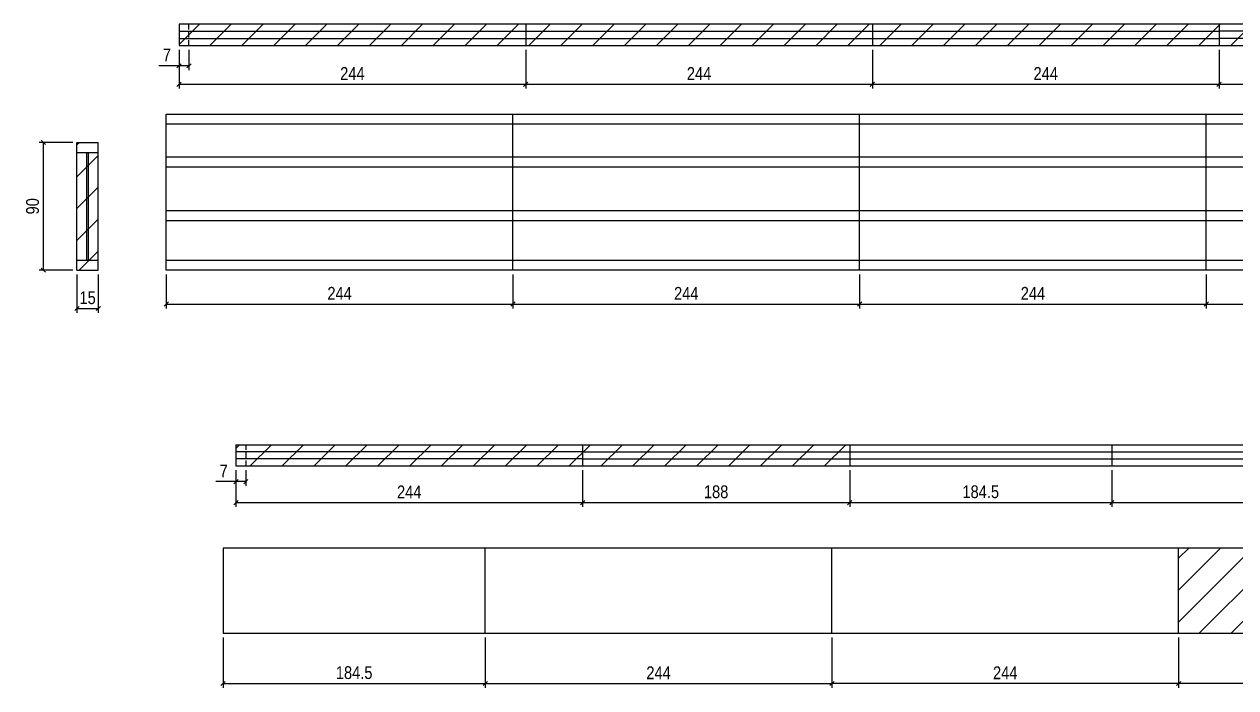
# Model space of a CAD drawing. Extents: x -3557 to 8661, y -614 to 3008.
# Drawn here: x -3407 to -2554, y 2116 to 2583 of the extents above; entities that cross this region are included whole.
import ezdxf

# ---------------------------------------------------------------- set-up
doc = ezdxf.new("R2010")
doc.units = 0
doc.linetypes.add('HIDDEN', pattern=[0.375, 0.25, -0.125])
for name, color, linetype in [('COTA', 241, 'Continuous'), ('Painéis', 200, 'Continuous'), ('SARR_2.2x7', 40, 'Continuous')]:
    doc.layers.add(name, color=color, linetype=linetype)
doc.layers.add('Hachura', color=251, linetype='Continuous', lineweight=9)
doc.styles.add('COTA TECNICA-50', font='techl___.ttf', dxfattribs={"height": 9})
doc.dimstyles.new('COTA PAINEL-50', dxfattribs={"dimtxt": 9, "dimasz": 3, "dimexe": 3, "dimexo": 3, "dimgap": 3, "dimtad": 1, "dimdec": 1, "dimzin": 12, "dimdsep": 46, "dimtxsty": 'COTA TECNICA-50', "dimblk1": 'OBLIQUE', "dimblk2": 'OBLIQUE', "dimsah": 1, "dimcen": 0.9, "dimclrd": 4, "dimclre": 4, "dimclrt": 240, "dimadec": 1, "dimazin": 3, "dimtfac": 1, "dimtdec": 1, "dimtmove": 0, "dimatfit": 3, "dimfxl": 1, "dimtolj": 1, "dimtzin": 12, "dimarcsym": 0})
pattern_1 = [(45, (-5980.992, -34.354), (-11.22532, 11.22532), [])]

# ---------------------------------------------------------------- blocks, each defined once
blk = doc.blocks.new('_Oblique')
at = {"color": 0, "linetype": 'ByBlock', "lineweight": -2}
blk.add_line((-0.5, -0.5), (0.5, 0.5), dxfattribs=at)
blk = doc.blocks.new('*D474')
at = {"layer": 'COTA', "color": 4, "lineweight": -2, "transparency": 16777216}
for p, q in [((-2594.34, 2151.46), (-2594.34, 2116.1)), ((-2388.34, 2151.46), (-2388.34, 2116.1)), ((-2388.34, 2119.1), (-2594.34, 2119.1))]:
    blk.add_line(p, q, dxfattribs=at)
at = {"layer": 'Defpoints', "color": 0, "transparency": 16777216}
for p in [(-2594.34, 2154.46), (-2388.34, 2154.46), (-2594.34, 2119.1)]:
    blk.add_point(p, dxfattribs=at)
at = {"layer": 'COTA', "color": 4, "lineweight": -2, "transparency": 16777216, "xscale": 3, "yscale": 3, "zscale": 3, "rotation": 180}
blk.add_blockref('_Oblique', (-2594.34, 2119.1), dxfattribs=at)
at = {"layer": 'COTA', "color": 4, "lineweight": -2, "transparency": 16777216, "xscale": 3, "yscale": 3, "zscale": 3}
blk.add_blockref('_Oblique', (-2388.34, 2119.1), dxfattribs=at)
at = {"layer": 'COTA', "color": 240, "transparency": 16777216, "insert": (-2491.34, 2126.69), "char_height": 9, "attachment_point": 5, "style": 'COTA TECNICA-50'}
blk.add_mtext('\\A1;206', dxfattribs=at)
blk = doc.blocks.new('*D243')
at = {"layer": 'COTA', "color": 4, "lineweight": -2, "transparency": 16777216}
for p, q in [((-2838.34, 2151.46), (-2838.34, 2116.1)), ((-2594.34, 2151.46), (-2594.34, 2116.1)), ((-2594.34, 2119.1), (-2838.34, 2119.1))]:
    blk.add_line(p, q, dxfattribs=at)
at = {"layer": 'Defpoints', "color": 0, "transparency": 16777216}
for p in [(-2838.34, 2154.46), (-2594.34, 2154.46), (-2838.34, 2119.1)]:
    blk.add_point(p, dxfattribs=at)
at = {"layer": 'COTA', "color": 4, "lineweight": -2, "transparency": 16777216, "xscale": 3, "yscale": 3, "zscale": 3, "rotation": 180}
blk.add_blockref('_Oblique', (-2838.34, 2119.1), dxfattribs=at)
at = {"layer": 'COTA', "color": 4, "lineweight": -2, "transparency": 16777216, "xscale": 3, "yscale": 3, "zscale": 3}
blk.add_blockref('_Oblique', (-2594.34, 2119.1), dxfattribs=at)
at = {"layer": 'COTA', "color": 240, "transparency": 16777216, "insert": (-2716.34, 2126.66), "char_height": 9, "attachment_point": 5, "style": 'COTA TECNICA-50'}
blk.add_mtext('\\A1;244', dxfattribs=at)
blk = doc.blocks.new('*D442')
at = {"layer": 'COTA', "color": 4, "lineweight": -2, "transparency": 16777216}
for p, q in [((-3266.84, 2151.46), (-3266.84, 2116.1)), ((-3082.34, 2151.46), (-3082.34, 2116.1)), ((-3266.84, 2119.1), (-3082.34, 2119.1))]:
    blk.add_line(p, q, dxfattribs=at)
at = {"layer": 'Defpoints', "color": 0, "transparency": 16777216}
for p in [(-3266.84, 2154.46), (-3082.34, 2154.46), (-3082.34, 2119.1)]:
    blk.add_point(p, dxfattribs=at)
at = {"layer": 'COTA', "color": 4, "lineweight": -2, "transparency": 16777216, "xscale": 3, "yscale": 3, "zscale": 3, "rotation": 180}
blk.add_blockref('_Oblique', (-3266.84, 2119.1), dxfattribs=at)
at = {"layer": 'COTA', "color": 4, "lineweight": -2, "transparency": 16777216, "xscale": 3, "yscale": 3, "zscale": 3}
blk.add_blockref('_Oblique', (-3082.34, 2119.1), dxfattribs=at)
at = {"layer": 'COTA', "color": 240, "transparency": 16777216, "insert": (-3174.59, 2126.72), "char_height": 9, "attachment_point": 5, "style": 'COTA TECNICA-50'}
blk.add_mtext('\\A1;184.5', dxfattribs=at)
blk = doc.blocks.new('*D443')
at = {"layer": 'COTA', "color": 4, "lineweight": -2, "transparency": 16777216}
for p, q in [((-3082.34, 2151.46), (-3082.34, 2116.1)), ((-2838.34, 2151.46), (-2838.34, 2116.1)), ((-3082.34, 2119.1), (-2838.34, 2119.1))]:
    blk.add_line(p, q, dxfattribs=at)
at = {"layer": 'Defpoints', "color": 0, "transparency": 16777216}
for p in [(-3082.34, 2154.46), (-2838.34, 2154.46), (-2838.34, 2119.1)]:
    blk.add_point(p, dxfattribs=at)
at = {"layer": 'COTA', "color": 4, "lineweight": -2, "transparency": 16777216, "xscale": 3, "yscale": 3, "zscale": 3, "rotation": 180}
blk.add_blockref('_Oblique', (-3082.34, 2119.1), dxfattribs=at)
at = {"layer": 'COTA', "color": 4, "lineweight": -2, "transparency": 16777216, "xscale": 3, "yscale": 3, "zscale": 3}
blk.add_blockref('_Oblique', (-2838.34, 2119.1), dxfattribs=at)
at = {"layer": 'COTA', "color": 240, "transparency": 16777216, "insert": (-2960.34, 2126.66), "char_height": 9, "attachment_point": 5, "style": 'COTA TECNICA-50'}
blk.add_mtext('\\A1;244', dxfattribs=at)
blk = doc.blocks.new('*D445')
at = {"layer": 'COTA', "color": 4, "lineweight": -2, "transparency": 16777216}
for p, q in [((-3257.84, 2269.32), (-3257.84, 2258.27)), ((-3250.84, 2269.32), (-3250.84, 2258.27)), ((-3257.84, 2261.27), (-3272, 2261.27)), ((-3250.84, 2261.27), (-3257.84, 2261.27))]:
    blk.add_line(p, q, dxfattribs=at)
at = {"layer": 'Defpoints', "color": 0, "transparency": 16777216}
for p in [(-3257.84, 2272.32), (-3250.84, 2272.32), (-3257.84, 2261.27)]:
    blk.add_point(p, dxfattribs=at)
at = {"layer": 'COTA', "color": 4, "lineweight": -2, "transparency": 16777216, "xscale": 3, "yscale": 3, "zscale": 3, "rotation": 180}
blk.add_blockref('_Oblique', (-3257.84, 2261.27), dxfattribs=at)
at = {"layer": 'COTA', "color": 4, "lineweight": -2, "transparency": 16777216, "xscale": 3, "yscale": 3, "zscale": 3}
blk.add_blockref('_Oblique', (-3250.84, 2261.27), dxfattribs=at)
at = {"layer": 'COTA', "color": 240, "transparency": 16777216, "insert": (-3266.42, 2268.84), "char_height": 9, "attachment_point": 5, "style": 'COTA TECNICA-50'}
blk.add_mtext('\\A1;7', dxfattribs=at)
blk = doc.blocks.new('*D446')
at = {"layer": 'COTA', "color": 4, "lineweight": -2, "transparency": 16777216}
for p, q in [((-3257.84, 2269.32), (-3257.84, 2243.48)), ((-3013.84, 2269.32), (-3013.84, 2243.48)), ((-3257.84, 2246.48), (-3013.84, 2246.48))]:
    blk.add_line(p, q, dxfattribs=at)
at = {"layer": 'Defpoints', "color": 0, "transparency": 16777216}
for p in [(-3257.84, 2272.32), (-3013.84, 2272.32), (-3013.84, 2246.48)]:
    blk.add_point(p, dxfattribs=at)
at = {"layer": 'COTA', "color": 4, "lineweight": -2, "transparency": 16777216, "xscale": 3, "yscale": 3, "zscale": 3, "rotation": 180}
blk.add_blockref('_Oblique', (-3257.84, 2246.48), dxfattribs=at)
at = {"layer": 'COTA', "color": 4, "lineweight": -2, "transparency": 16777216, "xscale": 3, "yscale": 3, "zscale": 3}
blk.add_blockref('_Oblique', (-3013.84, 2246.48), dxfattribs=at)
at = {"layer": 'COTA', "color": 240, "transparency": 16777216, "insert": (-3135.84, 2254.05), "char_height": 9, "attachment_point": 5, "style": 'COTA TECNICA-50'}
blk.add_mtext('\\A1;244', dxfattribs=at)
blk = doc.blocks.new('*D447')
at = {"layer": 'COTA', "color": 4, "lineweight": -2, "transparency": 16777216}
for p, q in [((-3013.84, 2269.32), (-3013.84, 2243.48)), ((-2825.84, 2269.32), (-2825.84, 2243.48)), ((-3013.84, 2246.48), (-2825.84, 2246.48))]:
    blk.add_line(p, q, dxfattribs=at)
at = {"layer": 'Defpoints', "color": 0, "transparency": 16777216}
for p in [(-3013.84, 2272.32), (-2825.84, 2272.32), (-2825.84, 2246.48)]:
    blk.add_point(p, dxfattribs=at)
at = {"layer": 'COTA', "color": 4, "lineweight": -2, "transparency": 16777216, "xscale": 3, "yscale": 3, "zscale": 3, "rotation": 180}
blk.add_blockref('_Oblique', (-3013.84, 2246.48), dxfattribs=at)
at = {"layer": 'COTA', "color": 4, "lineweight": -2, "transparency": 16777216, "xscale": 3, "yscale": 3, "zscale": 3}
blk.add_blockref('_Oblique', (-2825.84, 2246.48), dxfattribs=at)
at = {"layer": 'COTA', "color": 240, "transparency": 16777216, "insert": (-2919.84, 2254.07), "char_height": 9, "attachment_point": 5, "style": 'COTA TECNICA-50'}
blk.add_mtext('\\A1;188', dxfattribs=at)
blk = doc.blocks.new('*D448')
at = {"layer": 'COTA', "color": 4, "lineweight": -2, "transparency": 16777216}
for p, q in [((-2825.84, 2269.32), (-2825.84, 2243.48)), ((-2641.34, 2269.32), (-2641.34, 2243.48)), ((-2825.84, 2246.48), (-2641.34, 2246.48))]:
    blk.add_line(p, q, dxfattribs=at)
at = {"layer": 'Defpoints', "color": 0, "transparency": 16777216}
for p in [(-2825.84, 2272.32), (-2641.34, 2272.32), (-2641.34, 2246.48)]:
    blk.add_point(p, dxfattribs=at)
at = {"layer": 'COTA', "color": 4, "lineweight": -2, "transparency": 16777216, "xscale": 3, "yscale": 3, "zscale": 3, "rotation": 180}
blk.add_blockref('_Oblique', (-2825.84, 2246.48), dxfattribs=at)
at = {"layer": 'COTA', "color": 4, "lineweight": -2, "transparency": 16777216, "xscale": 3, "yscale": 3, "zscale": 3}
blk.add_blockref('_Oblique', (-2641.34, 2246.48), dxfattribs=at)
at = {"layer": 'COTA', "color": 240, "transparency": 16777216, "insert": (-2733.59, 2254.1), "char_height": 9, "attachment_point": 5, "style": 'COTA TECNICA-50'}
blk.add_mtext('\\A1;184.5', dxfattribs=at)
blk = doc.blocks.new('*D449')
at = {"layer": 'COTA', "color": 4, "lineweight": -2, "transparency": 16777216}
for p, q in [((-2641.34, 2269.32), (-2641.34, 2243.48)), ((-2397.34, 2269.32), (-2397.34, 2243.48)), ((-2641.34, 2246.48), (-2397.34, 2246.48))]:
    blk.add_line(p, q, dxfattribs=at)
at = {"layer": 'Defpoints', "color": 0, "transparency": 16777216}
for p in [(-2641.34, 2272.32), (-2397.34, 2272.32), (-2397.34, 2246.48)]:
    blk.add_point(p, dxfattribs=at)
at = {"layer": 'COTA', "color": 4, "lineweight": -2, "transparency": 16777216, "xscale": 3, "yscale": 3, "zscale": 3, "rotation": 180}
blk.add_blockref('_Oblique', (-2641.34, 2246.48), dxfattribs=at)
at = {"layer": 'COTA', "color": 4, "lineweight": -2, "transparency": 16777216, "xscale": 3, "yscale": 3, "zscale": 3}
blk.add_blockref('_Oblique', (-2397.34, 2246.48), dxfattribs=at)
at = {"layer": 'COTA', "color": 240, "transparency": 16777216, "insert": (-2519.34, 2254.05), "char_height": 9, "attachment_point": 5, "style": 'COTA TECNICA-50'}
blk.add_mtext('\\A1;244', dxfattribs=at)
blk = doc.blocks.new('*D273')
at = {"layer": 'COTA', "color": 4, "lineweight": -2, "transparency": 16777216}
for p, q in [((-3306.84, 2407.2), (-3306.84, 2383.32)), ((-3062.84, 2407.2), (-3062.84, 2383.32)), ((-3306.84, 2386.32), (-3062.84, 2386.32))]:
    blk.add_line(p, q, dxfattribs=at)
at = {"layer": 'Defpoints', "color": 0, "transparency": 16777216}
for p in [(-3306.84, 2410.2), (-3062.84, 2410.2), (-3062.84, 2386.32)]:
    blk.add_point(p, dxfattribs=at)
at = {"layer": 'COTA', "color": 4, "lineweight": -2, "transparency": 16777216, "xscale": 3, "yscale": 3, "zscale": 3, "rotation": 180}
blk.add_blockref('_Oblique', (-3306.84, 2386.32), dxfattribs=at)
at = {"layer": 'COTA', "color": 4, "lineweight": -2, "transparency": 16777216, "xscale": 3, "yscale": 3, "zscale": 3}
blk.add_blockref('_Oblique', (-3062.84, 2386.32), dxfattribs=at)
at = {"layer": 'COTA', "color": 240, "transparency": 16777216, "insert": (-3184.84, 2393.89), "char_height": 9, "attachment_point": 5, "style": 'COTA TECNICA-50'}
blk.add_mtext('\\A1;244', dxfattribs=at)
blk = doc.blocks.new('*D274')
at = {"layer": 'COTA', "color": 4, "lineweight": -2, "transparency": 16777216}
for p, q in [((-3062.84, 2407.2), (-3062.84, 2383.32)), ((-2818.84, 2407.2), (-2818.84, 2383.32)), ((-3062.84, 2386.32), (-2818.84, 2386.32))]:
    blk.add_line(p, q, dxfattribs=at)
at = {"layer": 'Defpoints', "color": 0, "transparency": 16777216}
for p in [(-3062.84, 2410.2), (-2818.84, 2410.2), (-2818.84, 2386.32)]:
    blk.add_point(p, dxfattribs=at)
at = {"layer": 'COTA', "color": 4, "lineweight": -2, "transparency": 16777216, "xscale": 3, "yscale": 3, "zscale": 3, "rotation": 180}
blk.add_blockref('_Oblique', (-3062.84, 2386.32), dxfattribs=at)
at = {"layer": 'COTA', "color": 4, "lineweight": -2, "transparency": 16777216, "xscale": 3, "yscale": 3, "zscale": 3}
blk.add_blockref('_Oblique', (-2818.84, 2386.32), dxfattribs=at)
at = {"layer": 'COTA', "color": 240, "transparency": 16777216, "insert": (-2940.84, 2393.89), "char_height": 9, "attachment_point": 5, "style": 'COTA TECNICA-50'}
blk.add_mtext('\\A1;244', dxfattribs=at)
blk = doc.blocks.new('*D275')
at = {"layer": 'COTA', "color": 4, "lineweight": -2, "transparency": 16777216}
for p, q in [((-2818.84, 2407.2), (-2818.84, 2383.32)), ((-2574.84, 2407.2), (-2574.84, 2383.32)), ((-2818.84, 2386.32), (-2574.84, 2386.32))]:
    blk.add_line(p, q, dxfattribs=at)
at = {"layer": 'Defpoints', "color": 0, "transparency": 16777216}
for p in [(-2818.84, 2410.2), (-2574.84, 2410.2), (-2574.84, 2386.32)]:
    blk.add_point(p, dxfattribs=at)
at = {"layer": 'COTA', "color": 4, "lineweight": -2, "transparency": 16777216, "xscale": 3, "yscale": 3, "zscale": 3, "rotation": 180}
blk.add_blockref('_Oblique', (-2818.84, 2386.32), dxfattribs=at)
at = {"layer": 'COTA', "color": 4, "lineweight": -2, "transparency": 16777216, "xscale": 3, "yscale": 3, "zscale": 3}
blk.add_blockref('_Oblique', (-2574.84, 2386.32), dxfattribs=at)
at = {"layer": 'COTA', "color": 240, "transparency": 16777216, "insert": (-2696.84, 2393.89), "char_height": 9, "attachment_point": 5, "style": 'COTA TECNICA-50'}
blk.add_mtext('\\A1;244', dxfattribs=at)
blk = doc.blocks.new('*D276')
at = {"layer": 'COTA', "color": 4, "lineweight": -2, "transparency": 16777216}
for p, q in [((-2574.84, 2407.2), (-2574.84, 2383.32)), ((-2330.84, 2407.2), (-2330.84, 2383.32)), ((-2574.84, 2386.32), (-2330.84, 2386.32))]:
    blk.add_line(p, q, dxfattribs=at)
at = {"layer": 'Defpoints', "color": 0, "transparency": 16777216}
for p in [(-2574.84, 2410.2), (-2330.84, 2410.2), (-2330.84, 2386.32)]:
    blk.add_point(p, dxfattribs=at)
at = {"layer": 'COTA', "color": 4, "lineweight": -2, "transparency": 16777216, "xscale": 3, "yscale": 3, "zscale": 3, "rotation": 180}
blk.add_blockref('_Oblique', (-2574.84, 2386.32), dxfattribs=at)
at = {"layer": 'COTA', "color": 4, "lineweight": -2, "transparency": 16777216, "xscale": 3, "yscale": 3, "zscale": 3}
blk.add_blockref('_Oblique', (-2330.84, 2386.32), dxfattribs=at)
at = {"layer": 'COTA', "color": 240, "transparency": 16777216, "insert": (-2452.84, 2393.89), "char_height": 9, "attachment_point": 5, "style": 'COTA TECNICA-50'}
blk.add_mtext('\\A1;244', dxfattribs=at)
blk = doc.blocks.new('*D283')
at = {"layer": 'COTA', "color": 4, "lineweight": -2, "transparency": 16777216}
for p, q in [((-3297.84, 2565.45), (-3297.84, 2538.15)), ((-3053.84, 2565.45), (-3053.84, 2538.15)), ((-3297.84, 2541.15), (-3053.84, 2541.15))]:
    blk.add_line(p, q, dxfattribs=at)
at = {"layer": 'Defpoints', "color": 0, "transparency": 16777216}
for p in [(-3297.84, 2568.45), (-3053.84, 2568.45), (-3053.84, 2541.15)]:
    blk.add_point(p, dxfattribs=at)
at = {"layer": 'COTA', "color": 4, "lineweight": -2, "transparency": 16777216, "xscale": 3, "yscale": 3, "zscale": 3, "rotation": 180}
blk.add_blockref('_Oblique', (-3297.84, 2541.15), dxfattribs=at)
at = {"layer": 'COTA', "color": 4, "lineweight": -2, "transparency": 16777216, "xscale": 3, "yscale": 3, "zscale": 3}
blk.add_blockref('_Oblique', (-3053.84, 2541.15), dxfattribs=at)
at = {"layer": 'COTA', "color": 240, "transparency": 16777216, "insert": (-3175.84, 2548.72), "char_height": 9, "attachment_point": 5, "style": 'COTA TECNICA-50'}
blk.add_mtext('\\A1;244', dxfattribs=at)
blk = doc.blocks.new('*D284')
at = {"layer": 'COTA', "color": 4, "lineweight": -2, "transparency": 16777216}
for p, q in [((-3053.84, 2565.45), (-3053.84, 2538.15)), ((-2809.84, 2565.45), (-2809.84, 2538.15)), ((-3053.84, 2541.15), (-2809.84, 2541.15))]:
    blk.add_line(p, q, dxfattribs=at)
at = {"layer": 'Defpoints', "color": 0, "transparency": 16777216}
for p in [(-3053.84, 2568.45), (-2809.84, 2568.45), (-2809.84, 2541.15)]:
    blk.add_point(p, dxfattribs=at)
at = {"layer": 'COTA', "color": 4, "lineweight": -2, "transparency": 16777216, "xscale": 3, "yscale": 3, "zscale": 3, "rotation": 180}
blk.add_blockref('_Oblique', (-3053.84, 2541.15), dxfattribs=at)
at = {"layer": 'COTA', "color": 4, "lineweight": -2, "transparency": 16777216, "xscale": 3, "yscale": 3, "zscale": 3}
blk.add_blockref('_Oblique', (-2809.84, 2541.15), dxfattribs=at)
at = {"layer": 'COTA', "color": 240, "transparency": 16777216, "insert": (-2931.84, 2548.72), "char_height": 9, "attachment_point": 5, "style": 'COTA TECNICA-50'}
blk.add_mtext('\\A1;244', dxfattribs=at)
blk = doc.blocks.new('*D285')
at = {"layer": 'COTA', "color": 4, "lineweight": -2, "transparency": 16777216}
for p, q in [((-2809.84, 2565.45), (-2809.84, 2538.15)), ((-2565.84, 2565.45), (-2565.84, 2538.15)), ((-2809.84, 2541.15), (-2565.84, 2541.15))]:
    blk.add_line(p, q, dxfattribs=at)
at = {"layer": 'Defpoints', "color": 0, "transparency": 16777216}
for p in [(-2809.84, 2568.45), (-2565.84, 2568.45), (-2565.84, 2541.15)]:
    blk.add_point(p, dxfattribs=at)
at = {"layer": 'COTA', "color": 4, "lineweight": -2, "transparency": 16777216, "xscale": 3, "yscale": 3, "zscale": 3, "rotation": 180}
blk.add_blockref('_Oblique', (-2809.84, 2541.15), dxfattribs=at)
at = {"layer": 'COTA', "color": 4, "lineweight": -2, "transparency": 16777216, "xscale": 3, "yscale": 3, "zscale": 3}
blk.add_blockref('_Oblique', (-2565.84, 2541.15), dxfattribs=at)
at = {"layer": 'COTA', "color": 240, "transparency": 16777216, "insert": (-2687.84, 2548.72), "char_height": 9, "attachment_point": 5, "style": 'COTA TECNICA-50'}
blk.add_mtext('\\A1;244', dxfattribs=at)
blk = doc.blocks.new('*D288')
at = {"layer": 'COTA', "color": 4, "lineweight": -2, "transparency": 16777216}
for p, q in [((-3297.84, 2565.45), (-3297.84, 2551.15)), ((-3290.84, 2565.45), (-3290.84, 2551.15)), ((-3297.84, 2554.15), (-3312, 2554.15)), ((-3290.84, 2554.15), (-3297.84, 2554.15))]:
    blk.add_line(p, q, dxfattribs=at)
at = {"layer": 'Defpoints', "color": 0, "transparency": 16777216}
for p in [(-3297.84, 2568.45), (-3290.84, 2568.45), (-3297.84, 2554.15)]:
    blk.add_point(p, dxfattribs=at)
at = {"layer": 'COTA', "color": 4, "lineweight": -2, "transparency": 16777216, "xscale": 3, "yscale": 3, "zscale": 3, "rotation": 180}
blk.add_blockref('_Oblique', (-3297.84, 2554.15), dxfattribs=at)
at = {"layer": 'COTA', "color": 4, "lineweight": -2, "transparency": 16777216, "xscale": 3, "yscale": 3, "zscale": 3}
blk.add_blockref('_Oblique', (-3290.84, 2554.15), dxfattribs=at)
at = {"layer": 'COTA', "color": 240, "transparency": 16777216, "insert": (-3306.42, 2561.71), "char_height": 9, "attachment_point": 5, "style": 'COTA TECNICA-50'}
blk.add_mtext('\\A1;7', dxfattribs=at)
blk = doc.blocks.new('*D289')
at = {"layer": 'COTA', "color": 4, "lineweight": -2, "transparency": 16777216}
for p, q in [((-2565.84, 2565.45), (-2565.84, 2538.15)), ((-2321.84, 2565.45), (-2321.84, 2538.15)), ((-2565.84, 2541.15), (-2321.84, 2541.15))]:
    blk.add_line(p, q, dxfattribs=at)
at = {"layer": 'Defpoints', "color": 0, "transparency": 16777216}
for p in [(-2565.84, 2568.45), (-2321.84, 2568.45), (-2321.84, 2541.15)]:
    blk.add_point(p, dxfattribs=at)
at = {"layer": 'COTA', "color": 4, "lineweight": -2, "transparency": 16777216, "xscale": 3, "yscale": 3, "zscale": 3, "rotation": 180}
blk.add_blockref('_Oblique', (-2565.84, 2541.15), dxfattribs=at)
at = {"layer": 'COTA', "color": 4, "lineweight": -2, "transparency": 16777216, "xscale": 3, "yscale": 3, "zscale": 3}
blk.add_blockref('_Oblique', (-2321.84, 2541.15), dxfattribs=at)
at = {"layer": 'COTA', "color": 240, "transparency": 16777216, "insert": (-2443.84, 2548.72), "char_height": 9, "attachment_point": 5, "style": 'COTA TECNICA-50'}
blk.add_mtext('\\A1;244', dxfattribs=at)
blk = doc.blocks.new('*D293')
at = {"layer": 'COTA', "color": 4, "lineweight": -2, "transparency": 16777216}
for p, q in [((-3369.68, 2407.2), (-3369.68, 2380.2)), ((-3354.68, 2407.2), (-3354.68, 2380.2)), ((-3369.68, 2383.2), (-3354.68, 2383.2))]:
    blk.add_line(p, q, dxfattribs=at)
at = {"layer": 'Defpoints', "color": 0, "transparency": 16777216}
for p in [(-3369.68, 2410.2), (-3354.68, 2410.2), (-3354.68, 2383.2)]:
    blk.add_point(p, dxfattribs=at)
at = {"layer": 'COTA', "color": 4, "lineweight": -2, "transparency": 16777216, "xscale": 3, "yscale": 3, "zscale": 3, "rotation": 180}
blk.add_blockref('_Oblique', (-3369.68, 2383.2), dxfattribs=at)
at = {"layer": 'COTA', "color": 4, "lineweight": -2, "transparency": 16777216, "xscale": 3, "yscale": 3, "zscale": 3}
blk.add_blockref('_Oblique', (-3354.68, 2383.2), dxfattribs=at)
at = {"layer": 'COTA', "color": 240, "transparency": 16777216, "insert": (-3362.18, 2390.79), "char_height": 9, "attachment_point": 5, "style": 'COTA TECNICA-50'}
blk.add_mtext('\\A1;15', dxfattribs=at)
blk = doc.blocks.new('*D294')
at = {"layer": 'COTA', "color": 4, "lineweight": -2, "transparency": 16777216}
for p, q in [((-3372.68, 2500.2), (-3396.28, 2500.2)), ((-3393.28, 2410.2), (-3393.28, 2500.2)), ((-3372.68, 2410.2), (-3396.28, 2410.2))]:
    blk.add_line(p, q, dxfattribs=at)
at = {"layer": 'Defpoints', "color": 0, "transparency": 16777216}
for p in [(-3393.28, 2500.2), (-3369.68, 2500.2), (-3369.68, 2410.2)]:
    blk.add_point(p, dxfattribs=at)
at = {"layer": 'COTA', "color": 4, "lineweight": -2, "transparency": 16777216, "xscale": 3, "yscale": 3, "zscale": 3}
for p, rotation in [((-3393.28, 2500.2), 90), ((-3393.28, 2410.2), 270)]:
    blk.add_blockref('_Oblique', p, dxfattribs=dict(at, rotation=rotation))
at = {"layer": 'COTA', "color": 240, "transparency": 16777216, "insert": (-3400.9, 2455.2), "char_height": 9, "attachment_point": 5, "rotation": 90, "style": 'COTA TECNICA-50'}
blk.add_mtext('\\A1;90', dxfattribs=at)

msp = doc.modelspace()

# ---------------------------------------------------------------- hatches: boundary and pattern name
at = {"layer": 'Hachura', "linetype": 'ByBlock'}
h = msp.add_hatch(dxfattribs=at)
h.set_pattern_fill('ANSI31', color=256, scale=5)
h.set_pattern_definition([(45, (-5942.94, -120.853), (-11.22532, 11.22532), [])])
h.paths.add_polyline_path([(-3053.84, 2583.45), (-3297.84, 2583.45), (-3297.84, 2568.45), (-3053.84, 2568.45)])
h.paths.add_polyline_path([(-2809.84, 2583.45), (-3053.84, 2583.45), (-3053.84, 2568.45), (-2809.84, 2568.45)])
h.paths.add_polyline_path([(-2565.84, 2583.45), (-2809.84, 2583.45), (-2809.84, 2568.45), (-2565.84, 2568.45)])
h.paths.add_polyline_path([(-2321.84, 2583.45), (-2565.84, 2583.45), (-2565.84, 2568.45), (-2321.84, 2568.45)])
h.paths.add_polyline_path([(-2077.84, 2583.45), (-2321.84, 2583.45), (-2321.84, 2568.45), (-2077.84, 2568.45)])
h.paths.add_polyline_path([(-1833.84, 2583.45), (-2077.84, 2583.45), (-2077.84, 2568.45), (-1833.84, 2568.45)])
h.paths.add_polyline_path([(-1589.84, 2583.45), (-1833.84, 2583.45), (-1833.84, 2568.45), (-1589.84, 2568.45)])
h.paths.add_polyline_path([(-1401.84, 2583.45), (-1589.84, 2583.45), (-1589.84, 2568.45), (-1401.84, 2568.45)])
h = msp.add_hatch(dxfattribs=at)
h.set_pattern_fill('ANSI31', color=256, scale=5)
h.set_pattern_definition([(45, (-10672.587, 0), (-11.22532, 11.22532), [])])
h.paths.add_polyline_path([(-3354.68, 2500.2), (-3369.68, 2500.2), (-3369.68, 2410.2), (-3354.68, 2410.2)])
h = msp.add_hatch(dxfattribs=at)
h.set_pattern_fill('ANSI31', color=256, scale=5)
h.set_pattern_definition(pattern_1)
h.paths.add_polyline_path([(-3257.84, 2287.32), (-3257.84, 2272.32), (-3013.84, 2272.32), (-3013.84, 2287.32)])
h.paths.add_polyline_path([(-2825.84, 2272.32), (-2825.84, 2287.32), (-3013.84, 2287.32), (-3013.84, 2272.32)])
h = msp.add_hatch(dxfattribs=at)
h.set_pattern_fill('ANSI31', color=256, scale=5)
h.set_pattern_definition(pattern_1)
h.paths.add_polyline_path([(-2388.34, 2154.46), (-2388.34, 2214.46), (-2594.34, 2214.46), (-2594.34, 2154.46)])

# ---------------------------------------------------------------- linework, layer by layer
at = {"layer": 'Painéis'}
for p, q in [((-3053.84, 2583.45), (-3053.84, 2568.45)), ((-2809.84, 2583.45), (-2809.84, 2568.45)), ((-2565.84, 2583.45), (-2565.84, 2568.45)), ((-3306.84, 2410.2), (-3306.84, 2520.2)), ((-3306.84, 2520.2), (-1392.84, 2520.2)), ((-3062.84, 2410.2), (-3062.84, 2520.2)), ((-2818.84, 2410.2), (-2818.84, 2520.2)), ((-2574.84, 2410.2), (-2574.84, 2520.2)), ((-3369.68, 2410.2), (-3369.68, 2500.2)), ((-3369.68, 2500.2), (-3354.68, 2500.2)), ((-3354.68, 2410.2), (-3354.68, 2500.2)), ((-3369.68, 2410.2), (-3354.68, 2410.2)), ((-1392.84, 2410.2), (-3306.84, 2410.2)), ((-3257.84, 2287.32), (1262.66, 2287.32)), ((-3257.84, 2287.32), (-3257.84, 2272.32)), ((-3013.84, 2287.32), (-3013.84, 2272.32)), ((-2825.84, 2287.32), (-2825.84, 2272.32)), ((-2641.34, 2287.32), (-2641.34, 2272.32)), ((-3257.84, 2272.32), (1262.66, 2272.32)), ((-3082.34, 2154.46), (-3082.34, 2214.46)), ((-2838.34, 2154.46), (-2838.34, 2214.46)), ((-2594.34, 2154.46), (-2594.34, 2214.46))]:
    msp.add_line(p, q, dxfattribs=at)
for points in [[(-3297.84, 2568.45), (-1401.84, 2568.45), (-1401.84, 2583.45), (-3297.84, 2583.45)], [(1271.66, 2214.46), (-3266.84, 2214.46), (-3266.84, 2154.46), (1271.66, 2154.46)]]:
    msp.add_lwpolyline(points, close=True, dxfattribs=at)
at = {"layer": 'SARR_2.2x7'}
for p, q in [((-3297.84, 2578.45), (-3053.84, 2578.45)), ((-3053.84, 2578.45), (-2809.84, 2578.45)), ((-2809.84, 2578.45), (-2565.84, 2578.45)), ((-2321.84, 2578.45), (-2565.84, 2578.45)), ((-3297.84, 2573.45), (-3053.84, 2573.45)), ((-3053.84, 2573.45), (-2809.84, 2573.45)), ((-2809.84, 2573.45), (-2565.84, 2573.45)), ((-2321.84, 2573.45), (-2565.84, 2573.45)), ((-3306.84, 2513.2), (-3062.84, 2513.2)), ((-3062.84, 2513.2), (-2818.84, 2513.2)), ((-2818.84, 2513.2), (-2574.84, 2513.2)), ((-2574.84, 2513.2), (-2330.84, 2513.2)), ((-3306.84, 2490.08), (-3062.84, 2490.08)), ((-3062.84, 2490.08), (-2818.84, 2490.08)), ((-2818.84, 2490.08), (-2574.84, 2490.08)), ((-2574.84, 2490.08), (-2330.84, 2490.08)), ((-3306.84, 2483.08), (-3062.84, 2483.08)), ((-3062.84, 2483.08), (-2818.84, 2483.08)), ((-2818.84, 2483.08), (-2574.84, 2483.08)), ((-2574.84, 2483.08), (-2330.84, 2483.08)), ((-3306.84, 2452.32), (-3062.84, 2452.32)), ((-3062.84, 2452.32), (-2818.84, 2452.32)), ((-2818.84, 2452.32), (-2574.84, 2452.32)), ((-2574.84, 2452.32), (-2330.84, 2452.32)), ((-3306.84, 2445.32), (-3062.84, 2445.32)), ((-3062.84, 2445.32), (-2818.84, 2445.32)), ((-2818.84, 2445.32), (-2574.84, 2445.32)), ((-2574.84, 2445.32), (-2330.84, 2445.32)), ((-3306.84, 2417.2), (-3062.84, 2417.2)), ((-3062.84, 2417.2), (-2818.84, 2417.2)), ((-2818.84, 2417.2), (-2574.84, 2417.2)), ((-2574.84, 2417.2), (-2330.84, 2417.2)), ((-3013.84, 2282.32), (-3257.84, 2282.32)), ((-3013.84, 2277.32), (-3257.84, 2277.32)), ((-3013.84, 2282.32), (-2825.84, 2282.32)), ((-3013.84, 2277.32), (-2825.84, 2277.32)), ((-2825.84, 2282.32), (-2641.34, 2282.32)), ((-2825.84, 2277.32), (-2641.34, 2277.32)), ((-2641.34, 2282.32), (-2397.34, 2282.32)), ((-2641.34, 2277.32), (-2397.34, 2277.32))]:
    msp.add_line(p, q, dxfattribs=at)
at = {"layer": 'SARR_2.2x7', "linetype": 'HIDDEN', "ltscale": 15}
for p, q in [((-3290.84, 2568.45), (-3290.84, 2583.45)), ((-3250.84, 2287.32), (-3250.84, 2272.32))]:
    msp.add_line(p, q, dxfattribs=at)
at = {"layer": 'SARR_2.2x7', "linetype": 'Continuous'}
for p, q in [((-3369.68, 2493.2), (-3354.68, 2493.2)), ((-3362.68, 2417.2), (-3362.68, 2493.2)), ((-3361.68, 2417.2), (-3361.68, 2493.2)), ((-3369.68, 2417.2), (-3354.68, 2417.2))]:
    msp.add_line(p, q, dxfattribs=at)

# ---------------------------------------------------------------- dimensions: what is measured, and where the dimension line sits
at = {"layer": 'COTA'}
for base, p1, p2, angle, picture, middle in [((-3297.84, 2554.15), (-3290.84, 2568.45), (-3297.84, 2568.45), 180, '*D288', (-3306.42, 2561.71)), ((-3393.28, 2500.2), (-3369.68, 2410.2), (-3369.68, 2500.2), 90, '*D294', (-3400.9, 2455.2))]:
    dim = msp.add_linear_dim(base=base, p1=p1, p2=p2, angle=angle, dimstyle='COTA PAINEL-50', dxfattribs=at)
    dim.commit()
    dim.dimension.update_dxf_attribs({"geometry": picture, "text_midpoint": middle})
for base, p1, p2, picture, middle in [((-3053.84, 2541.15), (-3297.84, 2568.45), (-3053.84, 2568.45), '*D283', (-3175.84, 2548.72)), ((-2321.84, 2541.15), (-2565.84, 2568.45), (-2321.84, 2568.45), '*D289', (-2443.84, 2548.72)), ((-3354.68, 2383.2), (-3369.68, 2410.2), (-3354.68, 2410.2), '*D293', (-3362.18, 2390.79)), ((-3062.84, 2386.32), (-3306.84, 2410.2), (-3062.84, 2410.2), '*D273', (-3184.84, 2393.89)), ((-3257.84, 2261.27), (-3250.84, 2272.32), (-3257.84, 2272.32), '*D445', (-3266.42, 2268.84)), ((-3013.84, 2246.48), (-3257.84, 2272.32), (-3013.84, 2272.32), '*D446', (-3135.84, 2254.05)), ((-3082.34, 2119.1), (-3266.84, 2154.46), (-3082.34, 2154.46), '*D442', (-3174.59, 2126.72)), ((-2838.34, 2119.1), (-2594.34, 2154.46), (-2838.34, 2154.46), '*D243', (-2716.34, 2126.66))]:
    dim = msp.add_linear_dim(base=base, p1=p1, p2=p2, dimstyle='COTA PAINEL-50', dxfattribs=at)
    dim.commit()
    dim.dimension.update_dxf_attribs({"geometry": picture, "text_midpoint": middle})
for base, p1, p2, picture, middle in [((-2809.84, 2541.15), (-3053.84, 2568.45), (-2809.84, 2568.45), '*D284', (-2931.84, 2548.72)), ((-2565.84, 2541.15), (-2809.84, 2568.45), (-2565.84, 2568.45), '*D285', (-2687.84, 2548.72)), ((-2818.84, 2386.32), (-3062.84, 2410.2), (-2818.84, 2410.2), '*D274', (-2940.84, 2393.89)), ((-2574.84, 2386.32), (-2818.84, 2410.2), (-2574.84, 2410.2), '*D275', (-2696.84, 2393.89)), ((-2330.84, 2386.32), (-2574.84, 2410.2), (-2330.84, 2410.2), '*D276', (-2452.84, 2393.89)), ((-2825.84, 2246.48), (-3013.84, 2272.32), (-2825.84, 2272.32), '*D447', (-2919.84, 2254.07)), ((-2641.34, 2246.48), (-2825.84, 2272.32), (-2641.34, 2272.32), '*D448', (-2733.59, 2254.1)), ((-2397.34, 2246.48), (-2641.34, 2272.32), (-2397.34, 2272.32), '*D449', (-2519.34, 2254.05)), ((-2838.34, 2119.1), (-3082.34, 2154.46), (-2838.34, 2154.46), '*D443', (-2960.34, 2126.66)), ((-2594.34, 2119.1), (-2388.34, 2154.46), (-2594.34, 2154.46), '*D474', (-2491.34, 2126.69))]:
    dim = msp.add_linear_dim(base=base, p1=p1, p2=p2, dimstyle='COTA PAINEL-50', override={"dimtmove": 1}, dxfattribs=at)
    dim.commit()
    dim.dimension.update_dxf_attribs({"geometry": picture, "text_midpoint": middle})

doc.saveas('drawing.dxf')
